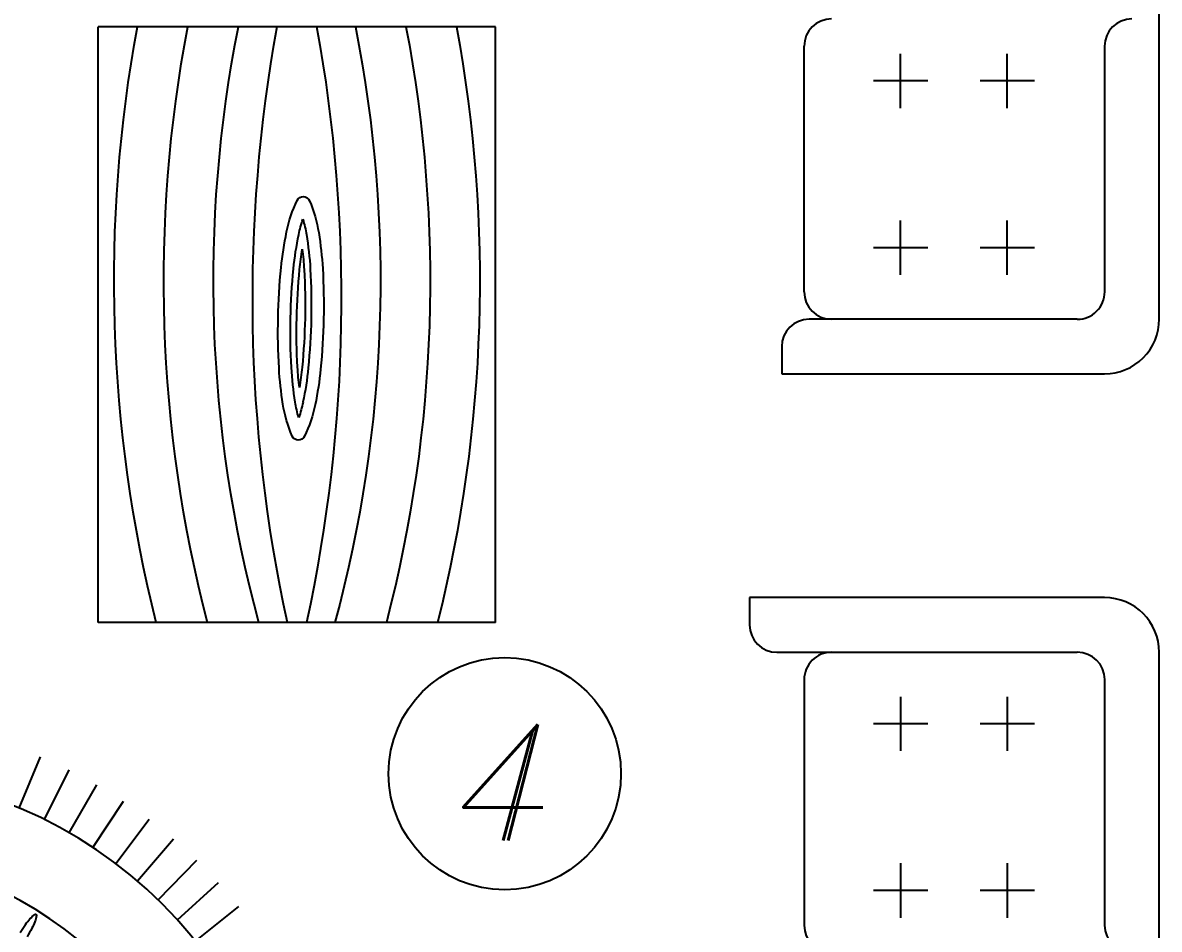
# Model space of a CAD drawing. Header units: millimetres. Extents: x 577 to 2337, y 236 to 943.
# Drawn here: x 1851.22 to 1853.177, y 431.545 to 433.107 of the extents above; entities that cross this region are included whole.
import ezdxf

# ---------------------------------------------------------------- set-up
doc = ezdxf.new("R2010")
doc.units = ezdxf.units.MM
doc.header["$LTSCALE"] = 0.01
doc.layers.add('06-Furn', color=4, linetype='Continuous')
doc.layers.add('07-Text', color=3, linetype='Continuous')
doc.styles.add('text', font='BBadr.ttf', dxfattribs={"height": 0.2})

# ---------------------------------------------------------------- blocks, each defined once
blk = doc.blocks.new('A$C5FAE614F')
at = {"layer": '06-Furn', "color": 243}
for p, q in [((4.6197, 3.4733), (4.6197, 2.4388)), ((4.0084, 2.4858), (4.0084, 2.909)), ((4.5256, 2.4858), (4.5256, 2.909)), ((4.1743, 2.8023), (4.1743, 2.8959)), ((4.358, 2.8023), (4.358, 2.8959)), ((4.2211, 2.8491), (4.1275, 2.8491)), ((4.4047, 2.8491), (4.3112, 2.8491)), ((4.1743, 2.5153), (4.1743, 2.6088)), ((4.358, 2.5153), (4.358, 2.6088)), ((4.2211, 2.5621), (4.1275, 2.5621)), ((4.4047, 2.5621), (4.3112, 2.5621)), ((3.9613, 2.4388), (4.4786, 2.4388)), ((3.9143, 2.3447), (3.9143, 2.3918)), ((4.5256, 2.3447), (3.9143, 2.3447)), ((3.9698, 1.9123), (3.9698, 1.9593)), ((3.9698, 1.9593), (4.5256, 1.9593)), ((4.4786, 1.8652), (4.0168, 1.8652)), ((4.6197, 1.8652), (4.6197, 0.7994)), ((4.0084, 1.8182), (4.0084, 1.395)), ((4.5256, 1.395), (4.5256, 1.8182)), ((4.1743, 1.7888), (4.1743, 1.6952)), ((4.358, 1.7888), (4.358, 1.6952)), ((4.2211, 1.742), (4.1275, 1.742)), ((4.4047, 1.742), (4.3112, 1.742)), ((4.1743, 1.5017), (4.1743, 1.4081)), ((4.358, 1.5017), (4.358, 1.4081)), ((4.2211, 1.4549), (4.1275, 1.4549)), ((4.4047, 1.4549), (4.3112, 1.4549))]:
    blk.add_line(p, q, dxfattribs=at)
at = {"layer": '06-Furn', "color": 17}
for p, q in [((3.4769, 2.3874), (2.7929, 2.3874)), ((2.7929, 2.3874), (2.7929, 1.3614)), ((3.4769, 2.3874), (3.4769, 1.3614)), ((3.4769, 1.3614), (2.7929, 1.3614))]:
    blk.add_line(p, q, dxfattribs=at)
for centre, radius, start, end in [((5.2396, 1.7995), 2.4194, 165.935, 190.4313), ((5.2396, 1.7995), 2.3339, 165.4085, 190.818), ((5.2396, 1.7995), 2.2484, 164.8405, 191.2347), ((5.682, 1.8305), 2.6233, 167.7425, 190.3042), ((0.5879, 1.8305), 2.6233, 349.6958, 12.2575), ((1.0303, 1.7995), 2.2484, 348.7653, 15.1595), ((1.0303, 1.7995), 2.3339, 349.182, 14.5915), ((1.0303, 1.7995), 2.4194, 349.5687, 14.065), ((3.3476, 1.9723), 0.24, 156.9271, 170.6211), ((3.1375, 2.0618), 0.0116, 91.2026, 156.9271), ((3.1375, 2.0618), 0.0116, 25.4781, 91.2026), ((2.9314, 1.9635), 0.24, 11.7842, 25.4781), ((3.3476, 1.9723), 0.2186, 163.4555, 170.6211), ((2.9314, 1.9635), 0.2186, 11.7842, 18.9498), ((3.6828, 1.9169), 0.5796, 170.6211, 176.7779), ((3.6828, 1.9169), 0.5582, 170.6211, 176.7779), ((2.5989, 1.8942), 0.5582, 5.6274, 11.7842), ((2.5989, 1.8942), 0.5796, 5.6274, 11.7842), ((3.6828, 1.9169), 0.5476, 173.0815, 176.7779), ((2.5989, 1.8942), 0.5476, 5.6274, 9.3238), ((4.224, 1.8864), 1.1217, 176.7779, 181.2026), ((4.224, 1.8864), 1.1003, 176.7779, 181.2026), ((4.224, 1.8864), 1.0897, 176.7779, 181.2026), ((2.0594, 1.841), 1.0897, 1.2026, 5.6274), ((2.0594, 1.841), 1.1003, 1.2026, 5.6274), ((2.0594, 1.841), 1.1217, 1.2026, 5.6274), ((4.224, 1.8864), 1.1217, 181.2026, 185.6274), ((4.224, 1.8864), 1.1003, 181.2026, 185.6274), ((4.224, 1.8864), 1.0897, 181.2026, 185.6274), ((2.0594, 1.841), 1.0897, 356.7779, 1.2026), ((2.0594, 1.841), 1.1003, 356.7779, 1.2026), ((2.0594, 1.841), 1.1217, 356.7779, 1.2026), ((3.6845, 1.8333), 0.5796, 185.6274, 191.7842), ((3.6845, 1.8333), 0.5582, 185.6274, 191.7842), ((3.6845, 1.8333), 0.5476, 185.6274, 189.3238), ((2.6006, 1.8105), 0.5476, 353.0815, 356.7779), ((2.6006, 1.8105), 0.5582, 350.6211, 356.7779), ((2.6006, 1.8105), 0.5796, 350.6211, 356.7779), ((3.352, 1.7639), 0.24, 191.7842, 205.4781), ((3.352, 1.7639), 0.2186, 191.7842, 198.9498), ((2.9357, 1.7552), 0.2186, 343.4555, 350.6211), ((2.9357, 1.7552), 0.24, 336.9271, 350.6211), ((3.1458, 1.6657), 0.0116, 205.4781, 271.2026), ((3.1458, 1.6657), 0.0116, 271.2026, 336.9271)]:
    blk.add_arc(centre, radius, start, end, dxfattribs=at)
at = {"layer": '06-Furn', "color": 243, "extrusion": (0, 0, -1)}
for centre, major_axis, start_param, end_param in [((4.0554, 2.909), (-0.0333, 0.0333), 5.497787, 7.068583), ((4.5727, 2.909), (0.0333, 0.0333), 3.926991, 5.497787), ((4.0554, 2.4858), (0.0333, 0.0333), 2.356194, 3.926991), ((4.4786, 2.4858), (0.0333, 0.0333), 0.785398, 2.356194), ((3.9613, 2.3918), (0.0333, 0.0333), 3.926991, 5.497787), ((4.5256, 2.4388), (0.0665, 0.0665), 0.785398, 2.356194), ((4.5256, 1.8652), (-0.0665, -0.0665), 2.356194, 3.926991), ((4.0168, 1.9123), (-0.0333, 0.0333), 3.926991, 5.497787), ((4.0554, 1.8182), (-0.0333, 0.0333), -0.785398, 0.785398), ((4.4786, 1.8182), (-0.0333, -0.0333), 2.356194, 3.926991), ((4.0554, 1.395), (-0.0333, 0.0333), 3.926991, 5.497787), ((4.5727, 1.395), (-0.0333, 0.0333), 3.926991, 5.497787)]:
    blk.add_ellipse(centre, major_axis=major_axis, ratio=1, start_param=start_param, end_param=end_param, dxfattribs=at)
blk = doc.blocks.new('A$C05094BA9')
at = {"layer": '06-Furn', "color": 243}
for p, q in [((1.4571, 0.3834), (1.5318, 0.3239)), ((1.426, 0.3468), (1.4969, 0.2827)), ((1.3927, 0.3122), (1.4594, 0.2438)), ((1.3573, 0.2798), (1.4195, 0.2074)), ((1.3199, 0.2497), (1.3775, 0.1735)), ((1.2807, 0.222), (1.3334, 0.1423)), ((1.2399, 0.1968), (1.2874, 0.114)), ((1.1975, 0.1742), (1.2398, 0.0886)), ((1.1538, 0.1543), (1.1906, 0.0662))]:
    blk.add_line(p, q, dxfattribs=at)
for radius in [0.7641, 0.6208, 0.5253]:
    blk.add_circle((0.8595, 0.8595), radius, dxfattribs=at)
for centre, radius, start, end in [((0.9632, 0.2502), 0.2396, 27.6203, 31.6588), ((1.3592, 0.4944), 0.2396, 211.6588, 215.6974), ((1.2646, 0.4264), 0.1231, 215.6974, 221.3319), ((1.0664, 0.3041), 0.1231, 21.9858, 27.6203), ((1.2101, 0.3784), 0.0505, 221.3319, 234.0261), ((1.1816, 0.3392), 0.00199, 234.0261, 301.6588), ((1.1337, 0.3313), 0.0505, 9.2916, 21.9858), ((1.1816, 0.3392), 0.00199, 301.6588, 9.2916)]:
    blk.add_arc(centre, radius, start, end, dxfattribs=at)

msp = doc.modelspace()

# ---------------------------------------------------------------- linework, layer by layer
at = {"layer": '07-Text', "color": 3}
msp.add_circle((1852.0504, 431.8132), 0.2, dxfattribs=at)

# ---------------------------------------------------------------- block references
at = {"layer": '06-Furn', "xscale": -1, "rotation": 180}
for name, p in [('A$C5FAE614F', (1848.5576, 434.4611)), ('A$C05094BA9', (1850.0607, 431.9082))]:
    msp.add_blockref(name, p, dxfattribs=at)

# ---------------------------------------------------------------- texts
at = {"layer": '07-Text', "color": 3, "insert": (1851.9617, 431.698), "char_height": 0.2, "width": 0.227981, "attachment_point": 7, "style": 'text'}
msp.add_mtext('{\\Fitalic|c0;4}', dxfattribs=at)

doc.saveas('drawing.dxf')
